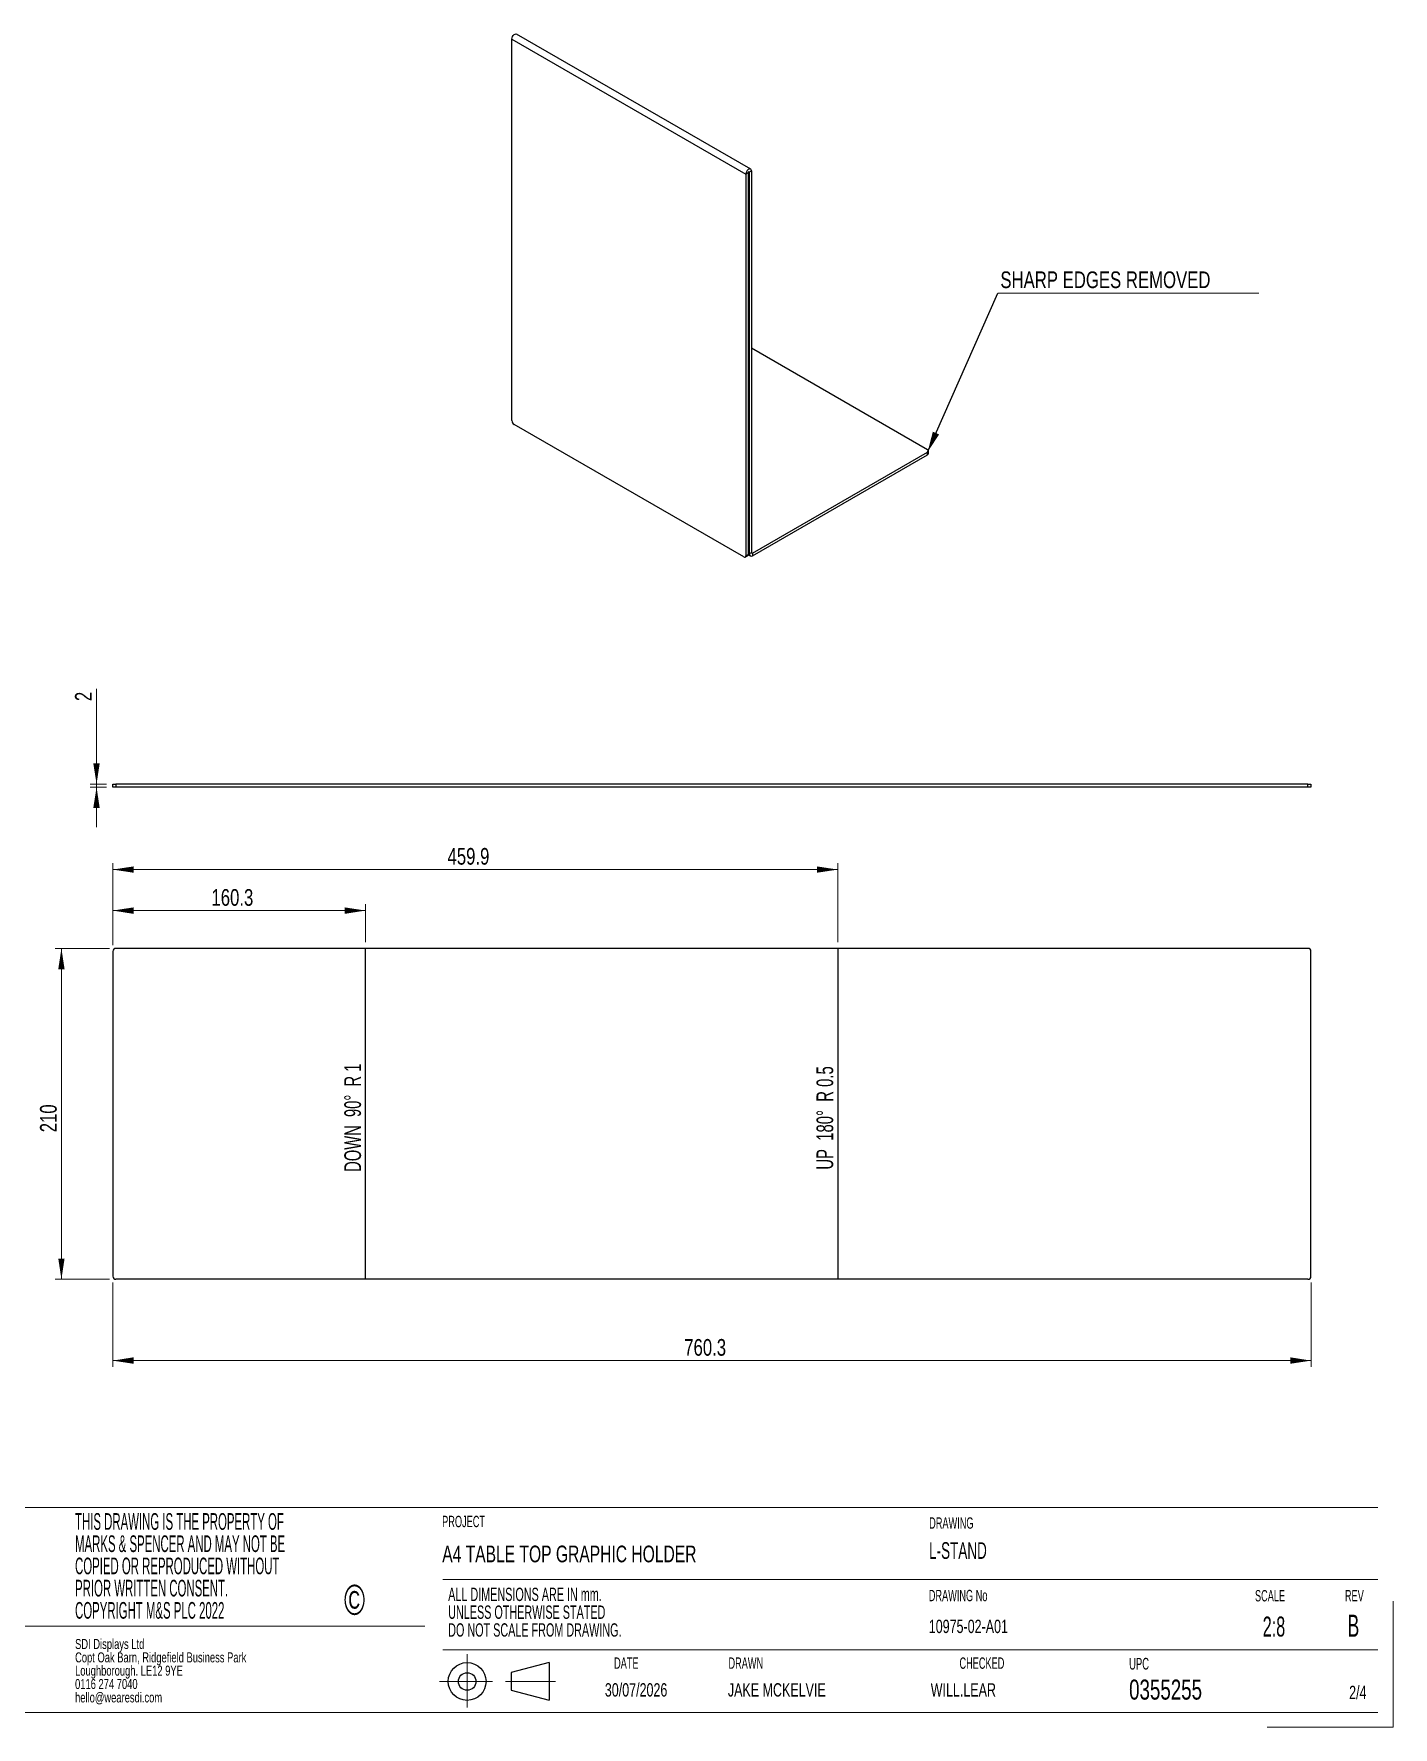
# Paper-space layout 'A01' of a CAD drawing. Header units: millimetres. Extents: x 0 to 1680, y 0 to 1075.
# Drawn here: x 817 to 1680, y 0 to 1075 of the extents above; entities that cross this region are included whole.
import ezdxf

# ---------------------------------------------------------------- set-up
doc = ezdxf.new("R2010")
doc.units = ezdxf.units.MM
doc.layers.add('SLD-0', color=7, linetype='Continuous')
doc.styles.add('SLDTEXTSTYLE0', font='TXT', dxfattribs={"width": 0.605})
doc.styles.add('SLDTEXTSTYLE1', font='TXT', dxfattribs={"width": 0.510549})
doc.styles.add('SLDTEXTSTYLE2', font='TXT', dxfattribs={"width": 0.710611})
doc.styles.add('SLDTEXTSTYLE3', font='TXT', dxfattribs={"width": 0.7})
doc.styles.add('SLDTEXTSTYLE4', font='TXT', dxfattribs={"width": 0.75})
doc.styles.add('SLDTEXTSTYLE6', font='TXT', dxfattribs={"width": 0.660714})
doc.styles.add('SLDTEXTSTYLE7', font='TXT', dxfattribs={"width": 0.666667})
doc.dimstyles.new('SLDDIMSTYLE5', dxfattribs={"dimtxt": 10.583333, "dimasz": 13.208, "dimexe": 0, "dimexo": 0.0625, "dimgap": 2.645833, "dimtad": 1, "dimdec": 1, "dimlfac": 1.142857, "dimrnd": 1e-09, "dimzin": 12, "dimdsep": 46, "dimtxsty": 'SLDTEXTSTYLE4', "dimsah": 1, "dimcen": 0.09, "dimadec": 0, "dimazin": 3, "dimtfac": 1, "dimtdec": 1, "dimtofl": 0, "dimtmove": 0, "dimatfit": 3, "dimfxl": 1, "dimfrac": 2, "dimtolj": 1, "dimtzin": 12, "dimarcsym": 0})
doc.dimstyles.new('SLDDIMSTYLE7', dxfattribs={"dimtxt": 10.583333, "dimasz": 13.208, "dimexe": 0, "dimexo": 0.0625, "dimgap": 2.645833, "dimtad": 1, "dimdec": 1, "dimlfac": 1.142857, "dimrnd": 1e-09, "dimzin": 12, "dimdsep": 46, "dimtxsty": 'SLDTEXTSTYLE4', "dimsah": 1, "dimcen": 0.09, "dimadec": 0, "dimazin": 3, "dimtfac": 1, "dimtdec": 1, "dimtmove": 0, "dimatfit": 0, "dimfxl": 1, "dimfrac": 2, "dimtolj": 1, "dimtzin": 12, "dimarcsym": 0})
doc.dimstyles.new('SLDDIMSTYLE8', dxfattribs={"dimtxt": 0.18, "dimasz": 13.208, "dimexe": 0, "dimexo": 0.0625, "dimgap": 0, "dimtad": 0, "dimtih": 1, "dimtoh": 1, "dimdec": 0, "dimrnd": 1e-09, "dimzin": 0, "dimdsep": 46, "dimtxsty": 'Standard', "dimsah": 1, "dimcen": 0.09, "dimadec": 0, "dimazin": 0, "dimtfac": 13.208, "dimtdec": 0, "dimtofl": 0, "dimtmove": 0, "dimatfit": 3, "dimfxl": 1, "dimfrac": 2, "dimtolj": 1, "dimtzin": 0, "dimarcsym": 0})

# ---------------------------------------------------------------- blocks, each defined once
blk = doc.blocks.new('SW_NOTE_0_11')
at = {"color": 0, "linetype": 'Continuous', "lineweight": 18, "ltscale": 16, "char_height": 6.35, "attachment_point": 1, "style": 'SLDTEXTSTYLE3'}
for s, insert in [('SDI Displays Ltd', (0, 8.2)), ('Copt Oak Barn, Ridgefield Business Park', (0, -0.3)), ('Loughborough. LE12 9YE', (0, -8.7)), ('0116 274 7040', (0, -17.2)), ('hello@wearesdi.com', (0, -25.7))]:
    blk.add_mtext(s, dxfattribs=dict(at, insert=insert))
blk = doc.blocks.new('SW_NOTE_0_13')
at = {"color": 0, "linetype": 'Continuous', "lineweight": 18, "ltscale": 16, "char_height": 10.583, "attachment_point": 1, "style": 'SLDTEXTSTYLE1'}
for s, insert in [('THIS DRAWING IS THE PROPERTY OF', (0, 13.6)), ('MARKS & SPENCER AND MAY NOT BE', (0, -0.5)), ('COPIED OR REPRODUCED WITHOUT', (0, -14.6)), ('PRIOR WRITTEN CONSENT.', (0, -28.7)), ('COPYRIGHT M&S PLC 2022', (0, -42.8))]:
    blk.add_mtext(s, dxfattribs=dict(at, insert=insert))
blk = doc.blocks.new('SW_NOTE_0_14')
at = {"color": 0, "linetype": 'Continuous', "lineweight": 18, "ltscale": 16, "char_height": 8.467, "attachment_point": 1, "style": 'SLDTEXTSTYLE0'}
for s, insert in [('ALL DIMENSIONS ARE IN mm.', (0, 10.9)), ('UNLESS OTHERWISE STATED', (0, -0.4)), ('DO NOT SCALE FROM DRAWING.', (0, -11.7))]:
    blk.add_mtext(s, dxfattribs=dict(at, insert=insert))
blk = doc.blocks.new('SW_NOTE_0_16')
at = {"color": 0, "linetype": 'Continuous', "lineweight": 18, "ltscale": 16}
blk.add_line((165.8, 0), (0, 0), dxfattribs=at)
at = {"color": 0, "linetype": 'Continuous', "lineweight": 18, "ltscale": 16, "insert": (1.7, 13.8), "char_height": 10.583, "attachment_point": 1, "style": 'SLDTEXTSTYLE4'}
blk.add_mtext('SHARP EDGES REMOVED', dxfattribs=at)
blk = doc.blocks.new('_D_13')
at = {"color": 8, "linetype": 'Continuous', "lineweight": 18, "ltscale": 16}
for p, q in [((865.3, 494.3), (830.7, 494.3)), ((834.7, 494.3), (834.7, 284.3)), ((865.3, 284.3), (830.7, 284.3))]:
    blk.add_line(p, q, dxfattribs=at)
for points in [[(834.7, 494.3), (832.7, 481.1), (836.7, 481.1)], [(834.7, 284.3), (836.7, 297.5), (832.7, 297.5)]]:
    blk.add_solid(points, dxfattribs=at)
at = {"color": 8, "linetype": 'Continuous', "lineweight": 18, "ltscale": 16, "insert": (821.1, 377.6), "char_height": 10.58, "attachment_point": 1, "rotation": 90, "style": 'SLDTEXTSTYLE4'}
blk.add_mtext('210', dxfattribs=at)
blk = doc.blocks.new('_D_14')
at = {"color": 8, "linetype": 'Continuous', "lineweight": 18, "ltscale": 16}
for p, q in [((867.3, 496.3), (867.3, 522.3)), ((867.3, 518.3), (1027.6, 518.3)), ((1027.6, 498.3), (1027.6, 522.3))]:
    blk.add_line(p, q, dxfattribs=at)
for points in [[(867.3, 518.3), (880.5, 516.2), (880.5, 520.3)], [(1027.6, 518.3), (1014.4, 520.3), (1014.4, 516.2)]]:
    blk.add_solid(points, dxfattribs=at)
at = {"color": 8, "linetype": 'Continuous', "lineweight": 18, "ltscale": 16, "insert": (929.9, 531.9), "char_height": 10.58, "attachment_point": 1, "style": 'SLDTEXTSTYLE4'}
blk.add_mtext('160.3', dxfattribs=at)
blk = doc.blocks.new('_D_15')
at = {"color": 8, "linetype": 'Continuous', "lineweight": 18, "ltscale": 16}
for p, q in [((867.3, 496.3), (867.3, 548.3)), ((1327.3, 498.3), (1327.3, 548.3)), ((1327.3, 544.3), (867.3, 544.3))]:
    blk.add_line(p, q, dxfattribs=at)
for points in [[(867.3, 544.3), (880.5, 542.3), (880.5, 546.3)], [(1327.3, 544.3), (1314.1, 546.3), (1314.1, 542.3)]]:
    blk.add_solid(points, dxfattribs=at)
at = {"color": 8, "linetype": 'Continuous', "lineweight": 18, "ltscale": 16, "insert": (1079.7, 558), "char_height": 10.58, "attachment_point": 1, "style": 'SLDTEXTSTYLE4'}
blk.add_mtext('459.9', dxfattribs=at)
blk = doc.blocks.new('_D_16')
at = {"color": 8, "linetype": 'Continuous', "lineweight": 18, "ltscale": 16}
for p, q in [((867.3, 282.3), (867.3, 228.7)), ((1627.6, 282.3), (1627.6, 228.7)), ((867.3, 232.7), (1627.6, 232.7))]:
    blk.add_line(p, q, dxfattribs=at)
for points in [[(867.3, 232.7), (880.5, 230.7), (880.5, 234.8)], [(1627.6, 232.7), (1614.4, 234.8), (1614.4, 230.7)]]:
    blk.add_solid(points, dxfattribs=at)
at = {"color": 8, "linetype": 'Continuous', "lineweight": 18, "ltscale": 16, "insert": (1229.9, 246.4), "char_height": 10.58, "attachment_point": 1, "style": 'SLDTEXTSTYLE4'}
blk.add_mtext('760.3', dxfattribs=at)
blk = doc.blocks.new('_D_19')
at = {"color": 8, "linetype": 'Continuous', "lineweight": 18, "ltscale": 16}
for p, q in [((857, 598.6), (857, 659)), ((863.3, 598.6), (853, 598.6)), ((863.3, 596.6), (853, 596.6)), ((857, 596.6), (857, 598.6)), ((857, 596.6), (857, 571.2))]:
    blk.add_line(p, q, dxfattribs=at)
for points in [[(857, 598.6), (859, 611.8), (854.9, 611.8)], [(857, 596.6), (854.9, 583.3), (859, 583.3)]]:
    blk.add_solid(points, dxfattribs=at)
at = {"color": 8, "linetype": 'Continuous', "lineweight": 18, "ltscale": 16, "insert": (843.3, 651.2), "char_height": 10.6, "attachment_point": 1, "rotation": 90, "style": 'SLDTEXTSTYLE4'}
blk.add_mtext('2', dxfattribs=at)

psp = doc.layouts.new('A01')

# ---------------------------------------------------------------- linework, layer by layer
at = {"color": 7, "linetype": 'Continuous', "lineweight": 18, "ltscale": 4}
for p, q in [((9.435, 139.425), (1670.022, 139.425)), ((1076.656, 93.884), (1670.022, 93.884)), ((1679.716, 80.129), (1679.716, 0.129)), ((1065.214, 64.156), (638.72, 64.156)), ((1076.656, 49.146), (1670.022, 49.146)), ((1092.139, 46.336), (1092.139, 12.52)), ((1074.499, 29.105), (1108.245, 29.105)), ((1148.193, 29.171), (1116.48, 29.171)), ((9.435, 9.495), (1670.022, 9.495)), ((9.435, 9.495), (1670.022, 9.495)), ((1679.716, 0.129), (1599.716, 0.129))]:
    psp.add_line(p, q, dxfattribs=at)
at = {"color": 7, "linetype": 'Continuous', "lineweight": 25, "ltscale": 4}
for p, q in [((1144.13, 41.156), (1120.13, 34.725)), ((1120.13, 34.725), (1120.13, 23.618)), ((1144.13, 41.156), (1144.13, 17.187)), ((1120.13, 23.618), (1144.13, 17.187))]:
    psp.add_line(p, q, dxfattribs=at)
for radius in [12, 5.569]:
    psp.add_circle((1092.139, 29.105), radius, dxfattribs=at)
at = {"layer": 'SLD-0', "ltscale": 4}
for p, q in [((1272.05, 988.771), (1123.557, 1074.493)), ((1120.54, 1071.308), (1269.032, 985.585)), ((1120.54, 829.203), (1120.54, 1071.308)), ((1270.446, 986.401), (1269.032, 985.585)), ((1269.032, 985.585), (1269.032, 743.481)), ((1270.446, 986.401), (1270.446, 744.297)), ((1270.8, 987.014), (1271.153, 986.81)), ((1271.153, 986.81), (1272.568, 987.626)), ((1271.153, 986.81), (1271.153, 744.705)), ((1272.568, 987.626), (1272.568, 745.522)), ((1272.568, 875.33), (1384.291, 810.834)), ((1267.618, 742.664), (1121.954, 826.754)), ((1273.275, 745.113), (1384.291, 809.201)), ((1273.275, 743.48), (1384.291, 807.568)), ((1384.291, 807.568), (1384.291, 809.201)), ((1384.876, 808.385), (1384.876, 810.018)), ((1268.618, 742.565), (1270.032, 743.381)), ((1269.032, 743.481), (1270.446, 744.297)), ((1270.436, 744.105), (1271.775, 743.332)), ((1270.446, 745.113), (1271.153, 744.705)), ((1271.153, 744.705), (1272.568, 745.522)), ((1272.568, 745.521), (1273.275, 745.113)), ((1273.275, 745.113), (1273.275, 743.48)), ((867.329, 596.555), (867.329, 598.555)), ((867.329, 598.555), (869.329, 598.555)), ((869.329, 596.555), (867.329, 596.555)), ((869.329, 598.555), (869.329, 596.555)), ((1625.581, 598.555), (869.329, 598.555)), ((1625.581, 596.555), (869.329, 596.555)), ((1625.581, 596.555), (1625.581, 598.555)), ((1625.581, 598.555), (1627.581, 598.555)), ((1627.581, 596.555), (1625.581, 596.555)), ((1627.581, 598.555), (1627.581, 596.555)), ((1625.581, 494.316), (869.329, 494.316)), ((1027.633, 284.316), (1027.633, 494.316)), ((1327.259, 494.316), (1327.259, 284.316)), ((867.329, 492.316), (867.329, 286.316)), ((1627.581, 286.316), (1627.581, 492.316)), ((1625.581, 284.316), (869.329, 284.316))]:
    psp.add_line(p, q, dxfattribs=at)
at = {"layer": 'SLD-0', "ltscale": 4, "flags": 128}
for points in [[(1120.54, 1071.308), (1120.646, 1072.067), (1120.953, 1072.859), (1121.424, 1073.586), (1122, 1074.161), (1122.614, 1074.516), (1123.191, 1074.606), (1123.557, 1074.493)], [(1272.568, 987.626), (1272.461, 988.263), (1272.154, 988.699), (1271.684, 988.884), (1271.107, 988.793), (1270.493, 988.439), (1269.916, 987.863), (1269.446, 987.136), (1269.139, 986.345), (1269.032, 985.585)], [(1271.153, 986.81), (1271.127, 986.95), (1271.05, 987.038), (1270.935, 987.061), (1270.8, 987.014), (1270.665, 986.904), (1270.55, 986.75), (1270.473, 986.573), (1270.446, 986.401)]]:
    psp.add_lwpolyline(points, dxfattribs=at)
at = {"layer": 'SLD-0', "ltscale": 16}
for centre, radius, start, end in [((1123.61, 829.343), 3.074, 182.605478, 237.394522), ((1383.981, 810.018), 0.873, 290.783421, 69.216579), ((1383.875, 808.484), 1.006, 294.374658, 354.305201), ((1268.17, 743.341), 0.873, 230.796715, 9.214037), ((1269.495, 744.176), 0.959, 304.056351, 7.25583), ((1272.447, 744.495), 1.31, 170.785963, 309.203285), ((1272.999, 745.452), 0.437, 170.785963, 309.203285), ((869.329, 492.316), 2, 90, 180), ((1625.581, 492.316), 2, 0, 90), ((869.329, 286.316), 2, 180, 270), ((1625.581, 286.316), 2, 270, 0)]:
    psp.add_arc(centre, radius, start, end, dxfattribs=at)

# ---------------------------------------------------------------- block references
at = {"color": 59, "linetype": 'Continuous', "lineweight": 18, "ltscale": 4}
psp.add_blockref('SW_NOTE_0_16', (1428.795, 910.061), dxfattribs=at)
at = {"color": 7, "linetype": 'Continuous', "lineweight": 18, "ltscale": 4}
for name, p in [('SW_NOTE_0_13', (843.356, 122.313)), ('SW_NOTE_0_14', (1080.122, 77.717)), ('SW_NOTE_0_11', (843.356, 47.867))]:
    psp.add_blockref(name, p, dxfattribs=at)

# ---------------------------------------------------------------- texts
at = {"color": 7, "linetype": 'Continuous', "lineweight": 18, "ltscale": 16, "char_height": 10.58333, "attachment_point": 2, "rotation": 90}
for s, insert, style in [('DOWN  90°  R 1', (1014.194, 386.828), 'SLDTEXTSTYLE6'), ('UP  180°  R 0.5', (1313.82, 386.688), 'SLDTEXTSTYLE7')]:
    psp.add_mtext(s, dxfattribs=dict(at, insert=insert, style=style))
at = {"color": 7, "linetype": 'Continuous', "lineweight": 18, "ltscale": 16}
for s, insert, char_height, attachment_point, style in [('PROJECT', (1076.302, 134.224), 7.2, 1, 'SLDTEXTSTYLE0'), ('DRAWING', (1385.309, 133.248), 7.2, 1, 'SLDTEXTSTYLE0'), ('A4 TABLE TOP GRAPHIC HOLDER', (1076.347, 115.312), 10.58333, 1, 'SLDTEXTSTYLE3'), ('L-STAND', (1385.262, 117.484), 10.5833, 1, 'SLDTEXTSTYLE0'), ('©', (1020.695, 90.414), 19.05, 2, 'SLDTEXTSTYLE2'), ('DRAWING No', (1385.075, 87.238), 7.2, 1, 'SLDTEXTSTYLE0'), ('SCALE', (1592.045, 87.121), 7.2, 1, 'SLDTEXTSTYLE0'), ('REV', (1649.126, 87.121), 7.2, 1, 'SLDTEXTSTYLE0'), ('10975-02-A01', (1385.075, 68.296), 8.46667, 1, 'SLDTEXTSTYLE3'), ('2:8', (1596.952, 70.311), 12.7, 1, 'SLDTEXTSTYLE0'), ('B', (1650.685, 71.502), 14, 1, 'SLDTEXTSTYLE0'), ('DATE', (1193.142, 44.353), 7.2, 2, 'SLDTEXTSTYLE0'), ('DRAWN', (1257.955, 44.353), 7.2, 1, 'SLDTEXTSTYLE0'), ('CHECKED', (1433.034, 44.353), 7.2, 3, 'SLDTEXTSTYLE0'), ('UPC', (1512.175, 44.064), 7.4083, 1, 'SLDTEXTSTYLE0'), ('30/07/2026', (1179.517, 28.008), 8.4667, 1, 'SLDTEXTSTYLE3'), ('JAKE MCKELVIE', (1257.584, 28.008), 8.46667, 1, 'SLDTEXTSTYLE3'), ('WILL.LEAR', (1386.3, 28.008), 8.4667, 1, 'SLDTEXTSTYLE3'), ('0355255', (1512.175, 30.3), 12.7, 1, 'SLDTEXTSTYLE3'), ('2/4', (1657.3, 26.379), 8.4667, 2, 'SLDTEXTSTYLE3')]:
    psp.add_mtext(s, dxfattribs=dict(at, insert=insert, char_height=char_height, attachment_point=attachment_point, style=style))

# ---------------------------------------------------------------- dimensions: what is measured, and where the dimension line sits
at = {"color": 8, "linetype": 'Continuous', "lineweight": 18, "ltscale": 4}
for base, p1, p2, dimstyle, picture, middle in [((856.96, 598.555), (867.329, 596.555), (867.329, 598.555), 'SLDDIMSTYLE7', '_D_19', (856.96, 655.085)), ((834.702, 284.316), (869.329, 494.316), (869.329, 284.316), 'SLDDIMSTYLE5', '_D_13', (834.702, 389.316))]:
    dim = psp.add_linear_dim(base=base, p1=p1, p2=p2, angle=90, dimstyle=dimstyle, dxfattribs=at)
    dim.commit()
    dim.dimension.update_dxf_attribs({"geometry": picture, "text_midpoint": middle, "dimtype": 160})
for base, p1, p2, picture, middle in [((867.329, 544.311), (1327.259, 494.316), (867.329, 492.316), '_D_15', (1097.294, 544.311)), ((1027.633, 518.252), (867.329, 492.316), (1027.633, 494.316), '_D_14', (947.481, 518.252)), ((1627.581, 232.734), (867.329, 286.316), (1627.581, 286.316), '_D_16', (1247.455, 232.734))]:
    dim = psp.add_linear_dim(base=base, p1=p1, p2=p2, dimstyle='SLDDIMSTYLE5', dxfattribs=at)
    dim.commit()
    dim.dimension.update_dxf_attribs({"geometry": picture, "text_midpoint": middle, "dimtype": 160})

# ---------------------------------------------------------------- leaders
at = {"color": 59, "linetype": 'Continuous', "lineweight": 18, "ltscale": 16}
psp.add_leader([(1384.291, 809.201), (1428.795, 910.061)], dimstyle='SLDDIMSTYLE8', dxfattribs=at)

doc.saveas('drawing.dxf')
